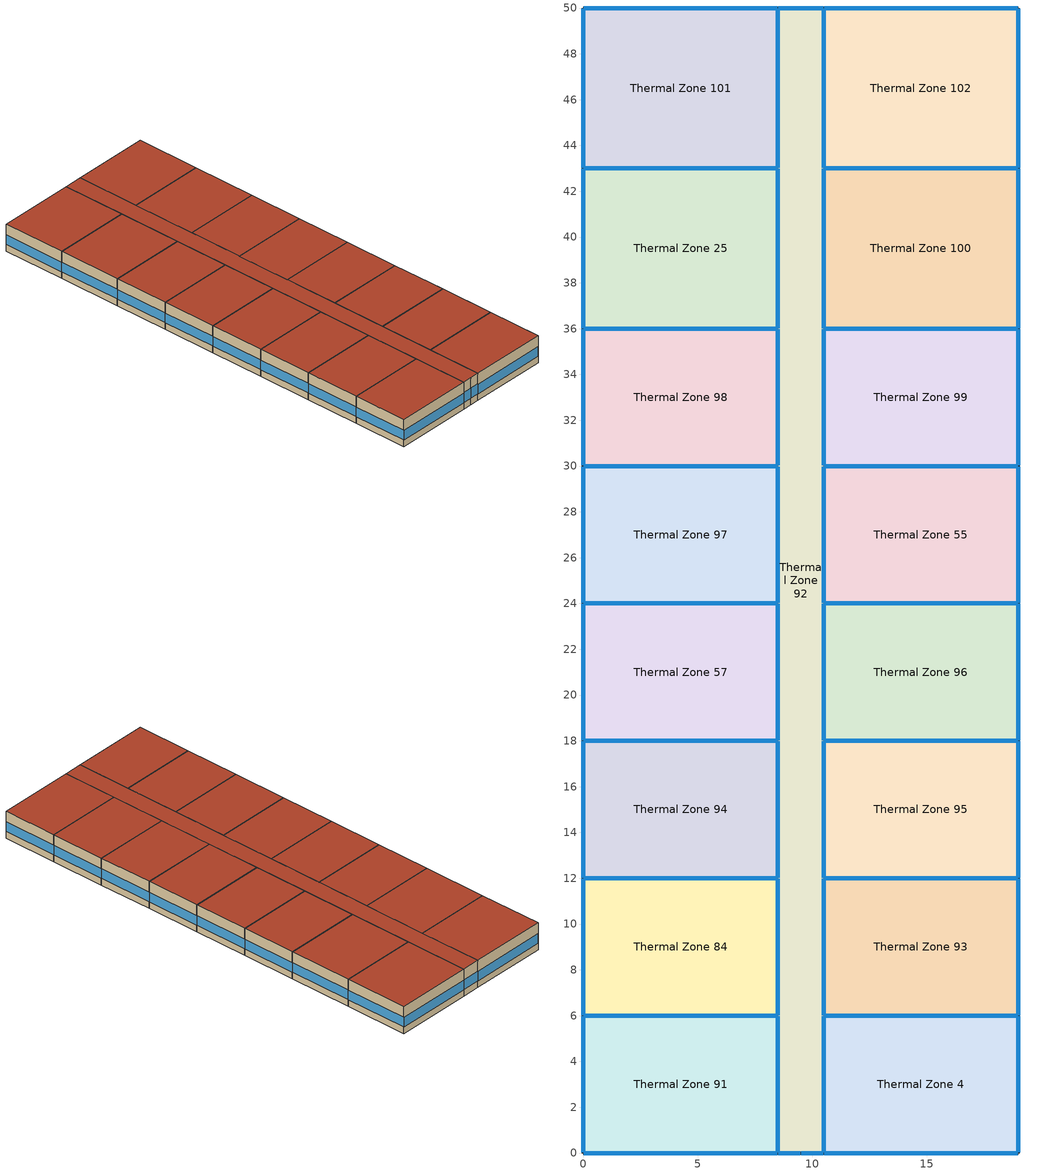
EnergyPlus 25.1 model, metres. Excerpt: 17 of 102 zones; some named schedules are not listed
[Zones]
Thermal Zone 100
 floor to Thermal Zone 88 (Typical Interior Floor): 19,43 19,36 10.5,36 10.5,43 z15.24
 wall outside (Surface 686 c tbd (R 0.8x Solar 1.0x Therm 1.0x)): 19,36 19,43 z15.24:18.29
 wall to Thermal Zone 99 (Typical Interior Wall): 10.5,36 19,36 z15.24:18.29
 wall to Thermal Zone 92 (Typical Interior Wall): 10.5,43 10.5,36 z15.24:18.29
 wall to Thermal Zone 102 (Typical Interior Wall): 19,43 10.5,43 z15.24:18.29
 window (Customized Fenestration: u=3.36): 19,36.03 19,42.97 z16:17.08
 window inside (Typical Interior Window): 10.53,36 18.97,36 / 10.5,42.97 10.5,36.03 / 18.97,43 10.53,43 z16.24:17.16
 roof outside (Surface 690 c tbd (R 1.0x Solar 1.0x Therm 1.0x)): 19,36 19,43 10.5,43 10.5,36 z18.29
Thermal Zone 101
 floor to Thermal Zone 89 (Typical Interior Floor): 8.5,50 8.5,43 0,43 0,50 z15.24
 wall outside (Surface 692 c tbd (R 0.8x Solar 1.0x Therm 1.0x)): 0,50 0,43 z15.24:18.29
 wall outside (Surface 693 c tbd (R 0.8x Solar 1.0x Therm 1.0x)): 8.5,50 0,50 z15.24:18.29
 wall to Thermal Zone 92 (Typical Interior Wall): 8.5,43 8.5,50 z15.24:18.29
 wall to Thermal Zone 25 (Typical Interior Wall): 0,43 8.5,43 z15.24:18.29
 window (Customized Fenestration: u=3.36): 0,49.97 0,43.03 / 8.47,50 0.03,50 z16:17.08
 window inside (Typical Interior Window): 8.5,43.03 8.5,49.97 / 0.03,43 8.47,43 z16.24:17.16
 roof outside (Surface 696 c tbd (R 1.0x Solar 1.0x Therm 1.0x)): 8.5,43 8.5,50 0,50 0,43 z18.29
Thermal Zone 102
 floor to Thermal Zone 90 (Typical Interior Floor): 19,50 19,43 10.5,43 10.5,50 z15.24
 wall outside (Surface 699 c tbd (R 0.8x Solar 1.0x Therm 1.0x)): 19,50 10.5,50 z15.24:18.29
 wall outside (Surface 700 c tbd (R 0.8x Solar 1.0x Therm 1.0x)): 19,43 19,50 z15.24:18.29
 wall to Thermal Zone 92 (Typical Interior Wall): 10.5,50 10.5,43 z15.24:18.29
 window inside (Typical Interior Window): 10.5,49.97 10.5,43.03 z16.24:17.16
 window (Customized Fenestration: u=3.36): 18.97,50 10.53,50 / 19,43.03 19,49.97 z16:17.08
 roof outside (Surface 702 c tbd (R 1.0x Solar 1.0x Therm 1.0x)): 19,43 19,50 10.5,50 10.5,43 z18.29
Thermal Zone 25
 floor to Thermal Zone 87 (Typical Interior Floor): 8.5,43 8.5,36 0,36 0,43 z15.24
 wall outside (Surface 680 c tbd (R 0.8x Solar 1.0x Therm 1.0x)): 0,43 0,36 z15.24:18.29
 wall to Thermal Zone 92 (Typical Interior Wall): 8.5,36 8.5,43 z15.24:18.29
 wall to Thermal Zone 98 (Typical Interior Wall): 0,36 8.5,36 z15.24:18.29
 window (Customized Fenestration: u=3.36): 0,42.97 0,36.03 z16:17.08
 window inside (Typical Interior Window): 8.5,36.03 8.5,42.97 / 0.03,36 8.47,36 z16.24:17.16
 roof outside (Surface 684 c tbd (R 1.0x Solar 1.0x Therm 1.0x)): 8.5,36 8.5,43 0,43 0,36 z18.29
Thermal Zone 4
 floor to Thermal Zone 76 (Typical Interior Floor): 19,6 19,0 10.5,0 10.5,6 z15.24
 wall outside (Surface 614 c tbd (R 0.8x Solar 1.0x Therm 1.0x)): 19,0 19,6 z15.24:18.29
 wall outside (Surface 615 c tbd (R 0.8x Solar 1.0x Therm 1.0x)): 10.5,0 19,0 z15.24:18.29
 wall to Thermal Zone 92 (Typical Interior Wall): 10.5,6 10.5,0 z15.24:18.29
 wall to Thermal Zone 93 (Typical Interior Wall): 19,6 10.5,6 z15.24:18.29
 window (Customized Fenestration: u=3.36): 19,0.03 19,5.97 / 10.53,0 18.97,0 z16:17.08
 window inside (Typical Interior Window): 10.5,5.97 10.5,0.03 / 18.97,6 10.53,6 z16.24:17.16
 roof outside (Surface 618 c tbd (R 1.0x Solar 1.0x Therm 1.0x)): 19,0 19,6 10.5,6 10.5,0 z18.29
Thermal Zone 55
 floor to Thermal Zone 28 (Typical Interior Floor): 19,30 19,24 10.5,24 10.5,30 z15.24
 wall outside (Surface 662 c tbd (R 0.8x Solar 1.0x Therm 1.0x)): 19,24 19,30 z15.24:18.29
 wall to Thermal Zone 96 (Typical Interior Wall): 10.5,24 19,24 z15.24:18.29
 wall to Thermal Zone 92 (Typical Interior Wall): 10.5,30 10.5,24 z15.24:18.29
 wall to Thermal Zone 99 (Typical Interior Wall): 19,30 10.5,30 z15.24:18.29
 window (Customized Fenestration: u=3.36): 19,24.03 19,29.97 z16:17.08
 window inside (Typical Interior Window): 10.53,24 18.97,24 / 10.5,29.97 10.5,24.03 / 18.97,30 10.53,30 z16.24:17.16
 roof outside (Surface 666 c tbd (R 1.0x Solar 1.0x Therm 1.0x)): 19,24 19,30 10.5,30 10.5,24 z18.29
Thermal Zone 57
 floor to Thermal Zone 81 (Typical Interior Floor): 8.5,24 8.5,18 0,18 0,24 z15.24
 wall outside (Surface 646 c tbd (R 0.8x Solar 1.0x Therm 1.0x)): 0,24 0,18 z15.24:18.29
 wall to Thermal Zone 92 (Typical Interior Wall): 8.5,18 8.5,24 z15.24:18.29
 wall to Thermal Zone 94 (Typical Interior Wall): 0,18 8.5,18 z15.24:18.29
 wall to Thermal Zone 97 (Typical Interior Wall): 8.5,24 0,24 z15.24:18.29
 window inside (Typical Interior Window): 8.5,18.03 8.5,23.97 / 0.03,18 8.47,18 / 8.47,24 0.03,24 z16.24:17.16
 window (Customized Fenestration: u=3.36): 0,23.97 0,18.03 z16:17.08
 roof outside (Surface 648 c tbd (R 1.0x Solar 1.0x Therm 1.0x)): 8.5,18 8.5,24 0,24 0,18 z18.29
Thermal Zone 84
 floor to Thermal Zone 77 (Typical Interior Floor): 0,12 8.5,12 8.5,6 0,6 z15.24
 wall outside (Surface 622 c tbd (R 0.8x Solar 1.0x Therm 1.0x)): 0,12 0,6 z15.24:18.29
 wall to Thermal Zone 92 (Typical Interior Wall): 8.5,6 8.5,12 z15.24:18.29
 wall to Thermal Zone 91 (Typical Interior Wall): 0,6 8.5,6 z15.24:18.29
 wall to Thermal Zone 94 (Typical Interior Wall): 8.5,12 0,12 z15.24:18.29
 window inside (Typical Interior Window): 8.5,6.03 8.5,11.97 / 0.03,6 8.47,6 / 8.47,12 0.03,12 z16.24:17.16
 window (Customized Fenestration: u=3.36): 0,11.97 0,6.03 z16:17.08
 roof outside (Surface 624 c tbd (R 1.0x Solar 1.0x Therm 1.0x)): 8.5,6 8.5,12 0,12 0,6 z18.29
Thermal Zone 91
 floor to Thermal Zone 74 (Typical Interior Floor): 8.5,6 8.5,0 0,0 0,6 z15.24
 wall outside (Surface 588 c tbd (R 0.8x Solar 1.0x Therm 1.0x)): 0,0 8.5,0 z15.24:18.29
 wall outside (Surface 589 c tbd (R 0.8x Solar 1.0x Therm 1.0x)): 0,6 0,0 z15.24:18.29
 wall to Thermal Zone 92 (Typical Interior Wall): 8.5,0 8.5,6 z15.24:18.29
 window inside (Typical Interior Window): 8.5,0.03 8.5,5.97 z16.24:17.16
 window (Customized Fenestration: u=3.36): 0.03,0 8.47,0 / 0,5.97 0,0.03 z16:17.08
 roof outside (Surface 591 c tbd (R 1.0x Solar 1.0x Therm 1.0x)): 8.5,0 8.5,6 0,6 0,0 z18.29
Thermal Zone 92
 floor to Thermal Zone 75 (Typical Interior Floor): 10.5,50 10.5,0 8.5,0 8.5,50 z15.24
 wall outside (Surface 594 c tbd (R 0.8x Solar 1.0x Therm 1.0x)): 9.5,0 10.5,0 z15.24:18.29
 wall outside (Surface 595 c tbd (R 0.8x Solar 1.0x Therm 1.0x)): 8.5,0 9.5,0 z15.24:18.29
 wall outside (Surface 604 c tbd (R 0.8x Solar 1.0x Therm 1.0x)): 10.5,50 8.5,50 z15.24:18.29
 wall to Thermal Zone 94 (Typical Interior Wall): 8.5,18 8.5,12 z15.24:18.29
 wall to Thermal Zone 97 (Typical Interior Wall): 8.5,30 8.5,24 z15.24:18.29
 wall to Thermal Zone 98 (Typical Interior Wall): 8.5,36 8.5,30 z15.24:18.29
 wall to Thermal Zone 99 (Typical Interior Wall): 10.5,30 10.5,36 z15.24:18.29
 wall to Thermal Zone 96 (Typical Interior Wall): 10.5,18 10.5,24 z15.24:18.29
 wall to Thermal Zone 95 (Typical Interior Wall): 10.5,12 10.5,18 z15.24:18.29
 wall to Thermal Zone 93 (Typical Interior Wall): 10.5,6 10.5,12 z15.24:18.29
 window (Customized Fenestration: u=3.36): 9.53,0 10.47,0 / 8.53,0 9.47,0 z16:17.13; 10.47,50 8.53,50 z16:17.1
 window inside (Typical Interior Window): 8.5,17.97 8.5,12.03 / 8.5,29.97 8.5,24.03 / 8.5,35.97 8.5,30.03 / 10.5,30.03 10.5,35.97 / 10.5,18.03 10.5,23.97 / 10.5,12.03 10.5,17.97 / 10.5,6.03 10.5,11.97 z16.24:17.16
 roof outside (Surface 612 c tbd (R 1.0x Solar 1.0x Therm 1.0x)): 10.5,0 10.5,50 8.5,50 8.5,0 z18.29
Thermal Zone 93
 floor to Thermal Zone 78 (Typical Interior Floor): 19,12 19,6 10.5,6 10.5,12 z15.24
 wall outside (Surface 626 c tbd (R 0.8x Solar 1.0x Therm 1.0x)): 19,6 19,12 z15.24:18.29
 wall to Thermal Zone 95 (Typical Interior Wall): 19,12 10.5,12 z15.24:18.29
 window (Customized Fenestration: u=3.36): 19,6.03 19,11.97 z16:17.08
 window inside (Typical Interior Window): 18.97,12 10.53,12 z16.24:17.16
 roof outside (Surface 630 c tbd (R 1.0x Solar 1.0x Therm 1.0x)): 19,6 19,12 10.5,12 10.5,6 z18.29
Thermal Zone 94
 floor to Thermal Zone 79 (Typical Interior Floor): 8.5,18 8.5,12 0,12 0,18 z15.24
 wall outside (Surface 634 c tbd (R 0.8x Solar 1.0x Therm 1.0x)): 0,18 0,12 z15.24:18.29
 window (Customized Fenestration: u=3.36): 0,17.97 0,12.03 z16:17.08
 roof outside (Surface 636 c tbd (R 1.0x Solar 1.0x Therm 1.0x)): 8.5,12 8.5,18 0,18 0,12 z18.29
Thermal Zone 95
 floor to Thermal Zone 80 (Typical Interior Floor): 19,18 19,12 10.5,12 10.5,18 z15.24
 wall outside (Surface 638 c tbd (R 0.8x Solar 1.0x Therm 1.0x)): 19,12 19,18 z15.24:18.29
 wall to Thermal Zone 96 (Typical Interior Wall): 19,18 10.5,18 z15.24:18.29
 window (Customized Fenestration: u=3.36): 19,12.03 19,17.97 z16:17.08
 window inside (Typical Interior Window): 18.97,18 10.53,18 z16.24:17.16
 roof outside (Surface 642 c tbd (R 1.0x Solar 1.0x Therm 1.0x)): 19,12 19,18 10.5,18 10.5,12 z18.29
Thermal Zone 96
 floor to Thermal Zone 82 (Typical Interior Floor): 19,24 19,18 10.5,18 10.5,24 z15.24
 wall outside (Surface 650 c tbd (R 0.8x Solar 1.0x Therm 1.0x)): 19,18 19,24 z15.24:18.29
 window (Customized Fenestration: u=3.36): 19,18.03 19,23.97 z16:17.08
 roof outside (Surface 654 c tbd (R 1.0x Solar 1.0x Therm 1.0x)): 19,18 19,24 10.5,24 10.5,18 z18.29
Thermal Zone 97
 floor to Thermal Zone 83 (Typical Interior Floor): 8.5,30 8.5,24 0,24 0,30 z15.24
 wall outside (Surface 656 c tbd (R 0.8x Solar 1.0x Therm 1.0x)): 0,30 0,24 z15.24:18.29
 wall to Thermal Zone 98 (Typical Interior Wall): 8.5,30 0,30 z15.24:18.29
 window (Customized Fenestration: u=3.36): 0,29.97 0,24.03 z16:17.08
 window inside (Typical Interior Window): 8.47,30 0.03,30 z16.24:17.16
 roof outside (Surface 660 c tbd (R 1.0x Solar 1.0x Therm 1.0x)): 8.5,24 8.5,30 0,30 0,24 z18.29
Thermal Zone 98
 floor to Thermal Zone 85 (Typical Interior Floor): 8.5,36 8.5,30 0,30 0,36 z15.24
 wall outside (Surface 668 c tbd (R 0.8x Solar 1.0x Therm 1.0x)): 0,36 0,30 z15.24:18.29
 window (Customized Fenestration: u=3.36): 0,35.97 0,30.03 z16:17.08
 roof outside (Surface 672 c tbd (R 1.0x Solar 1.0x Therm 1.0x)): 8.5,30 8.5,36 0,36 0,30 z18.29
Thermal Zone 99
 floor to Thermal Zone 86 (Typical Interior Floor): 19,36 19,30 10.5,30 10.5,36 z15.24
 wall outside (Surface 674 c tbd (R 0.8x Solar 1.0x Therm 1.0x)): 19,30 19,36 z15.24:18.29
 window (Customized Fenestration: u=3.36): 19,30.03 19,35.97 z16:17.08
 roof outside (Surface 678 c tbd (R 1.0x Solar 1.0x Therm 1.0x)): 19,30 19,36 10.5,36 10.5,30 z18.29
[Building]
Building 1
[Site:Location]
Montreal-Trudeau Intl AP: Latitude {deg}=45.4706; Longitude {deg}=-73.7408; Time Zone {hr}=-5; Elevation {m}=36; Keep Site Location Information=No
[SizingPeriod:DesignDay] Month=7; Day of Month=21; Day Type=SummerDesignDay; Daily Dry-Bulb Temperature Range {deltaC}=9.3; Dry-Bulb Temperature Range Modifier Type=DefaultMultipliers; Barometric Pressure {Pa}=100893; Wind Speed {m/s}=4.9; Wind Direction {deg}=220; Rain Indicator=No; Snow Indicator=No; Daylight Saving Time Indicator=No; Solar Model Indicator=ASHRAETau; ASHRAE Clear Sky Optical Depth for Beam Irradiance (taub)=0.465; ASHRAE Clear Sky Optical Depth for Diffuse Irradiance (taud)=1.966; Begin Environment Reset Mode=FullResetAtBeginEnvironment
Name | Maximum Dry-Bulb Temperature {C} | Humidity Condition Type | Wetbulb or DewPoint at Maximum Dry-Bulb {C} | Enthalpy at Maximum Dry-Bulb {J/kg}
Montreal Int'l Ann Clg .4% Condns DB=>MWB | 30 | Wetbulb | 22.1
Montreal Int'l Ann Clg .4% Condns DP=>MDB | 26 | Dewpoint | 21.6
Montreal Int'l Ann Clg .4% Condns Enth=>MDB | 28.1 | Enthalpy |  | 69300
Montreal Int'l Ann Clg .4% Condns WB=>MDB | 28.1 | Wetbulb | 23.2
[Material] Thermal Absorptance=0.9
Name | Roughness | Thickness {m} | Conductivity {W/m-K} | Density {kg/m3} | Specific Heat {J/kg-K} | Solar Absorptance | Visible Absorptance
100mm Normalweight concrete floor | MediumRough | 0.1016 | 2.31045 | 2322 | 832.557 | 0.7 | 0.7
AQNC2024brick (fired clay) (R 0.8x Solar 1.0x Therm 1.0x) 104; AQNC2024brick (fired clay) (R 0.8x Solar 1.0x Therm 1.0x) 105; AQNC2024brick (fired clay) (R 0.8x Solar 1.0x Therm 1.0x) 126; AQNC2024brick (fired clay) (R 0.8x Solar 1.0x Therm 1.0x) 127; AQNC2024brick (fired clay) (R 0.8x Solar 1.0x Therm 1.0x) 128; AQNC2024brick (fired clay) (R 0.8x Solar 1.0x Therm 1.0x) 129; AQNC2024brick (fired clay) (R 0.8x Solar 1.0x Therm 1.0x) 130; AQNC2024brick (fired clay) (R 0.8x Solar 1.0x Therm 1.0x) 131; AQNC2024brick (fired clay) (R 0.8x Solar 1.0x Therm 1.0x) 132; AQNC2024brick (fired clay) (R 0.8x Solar 1.0x Therm 1.0x) 133; AQNC2024brick (fired clay) (R 0.8x Solar 1.0x Therm 1.0x) 134; AQNC2024brick (fired clay) (R 0.8x Solar 1.0x Therm 1.0x) 135; AQNC2024brick (fired clay) (R 0.8x Solar 1.0x Therm 1.0x) 136; AQNC2024brick (fired clay) (R 0.8x Solar 1.0x Therm 1.0x) 137; AQNC2024brick (fired clay) (R 0.8x Solar 1.0x Therm 1.0x) 19; AQNC2024brick (fired clay) (R 0.8x Solar 1.0x Therm 1.0x) 25; AQNC2024brick (fired clay) (R 0.8x Solar 1.0x Therm 1.0x) 42; AQNC2024brick (fired clay) (R 0.8x Solar 1.0x Therm 1.0x) 44; AQNC2024brick (fired clay) (R 0.8x Solar 1.0x Therm 1.0x) 64; AQNC2024brick (fired clay) (R 0.8x Solar 1.0x Therm 1.0x) 73; AQNC2024brick (fired clay) (R 0.8x Solar 1.0x Therm 1.0x) 8; AQNC2024brick (fired clay) (R 0.8x Solar 1.0x Therm 1.0x) 89; AQNC2024brick (fired clay) (R 0.8x Solar 1.0x Therm 1.0x) 96 | MediumRough | 0.08 | 1.43 | 2400 | 840 | 0.7 | 0.7
AQNC2024built-up roofing 1 (R 1.0x Solar 1.0x Therm 1.0x); AQNC2024built-up roofing 1 (R 1.0x Solar 1.0x Therm 1.0x) 1; AQNC2024built-up roofing 1 (R 1.0x Solar 1.0x Therm 1.0x) 10; AQNC2024built-up roofing 1 (R 1.0x Solar 1.0x Therm 1.0x) 11; AQNC2024built-up roofing 1 (R 1.0x Solar 1.0x Therm 1.0x) 12; AQNC2024built-up roofing 1 (R 1.0x Solar 1.0x Therm 1.0x) 13; AQNC2024built-up roofing 1 (R 1.0x Solar 1.0x Therm 1.0x) 14; AQNC2024built-up roofing 1 (R 1.0x Solar 1.0x Therm 1.0x) 15; AQNC2024built-up roofing 1 (R 1.0x Solar 1.0x Therm 1.0x) 16; AQNC2024built-up roofing 1 (R 1.0x Solar 1.0x Therm 1.0x) 2; AQNC2024built-up roofing 1 (R 1.0x Solar 1.0x Therm 1.0x) 3; AQNC2024built-up roofing 1 (R 1.0x Solar 1.0x Therm 1.0x) 4; AQNC2024built-up roofing 1 (R 1.0x Solar 1.0x Therm 1.0x) 5; AQNC2024built-up roofing 1 (R 1.0x Solar 1.0x Therm 1.0x) 6; AQNC2024built-up roofing 1 (R 1.0x Solar 1.0x Therm 1.0x) 7; AQNC2024built-up roofing 1 (R 1.0x Solar 1.0x Therm 1.0x) 8; AQNC2024built-up roofing 1 (R 1.0x Solar 1.0x Therm 1.0x) 9 | MediumRough | 0.1 | 0.162 | 1121 | 1470 | 0.7 | 0.7
AQNC2024gypsum board (R 0.8x Solar 1.0x Therm 1.0x) 104; AQNC2024gypsum board (R 0.8x Solar 1.0x Therm 1.0x) 105; AQNC2024gypsum board (R 0.8x Solar 1.0x Therm 1.0x) 126; AQNC2024gypsum board (R 0.8x Solar 1.0x Therm 1.0x) 127; AQNC2024gypsum board (R 0.8x Solar 1.0x Therm 1.0x) 128; AQNC2024gypsum board (R 0.8x Solar 1.0x Therm 1.0x) 129; AQNC2024gypsum board (R 0.8x Solar 1.0x Therm 1.0x) 130; AQNC2024gypsum board (R 0.8x Solar 1.0x Therm 1.0x) 131; AQNC2024gypsum board (R 0.8x Solar 1.0x Therm 1.0x) 132; AQNC2024gypsum board (R 0.8x Solar 1.0x Therm 1.0x) 133; AQNC2024gypsum board (R 0.8x Solar 1.0x Therm 1.0x) 134; AQNC2024gypsum board (R 0.8x Solar 1.0x Therm 1.0x) 135; AQNC2024gypsum board (R 0.8x Solar 1.0x Therm 1.0x) 136; AQNC2024gypsum board (R 0.8x Solar 1.0x Therm 1.0x) 137; AQNC2024gypsum board (R 0.8x Solar 1.0x Therm 1.0x) 19; AQNC2024gypsum board (R 0.8x Solar 1.0x Therm 1.0x) 25; AQNC2024gypsum board (R 0.8x Solar 1.0x Therm 1.0x) 42; AQNC2024gypsum board (R 0.8x Solar 1.0x Therm 1.0x) 44; AQNC2024gypsum board (R 0.8x Solar 1.0x Therm 1.0x) 64; AQNC2024gypsum board (R 0.8x Solar 1.0x Therm 1.0x) 73; AQNC2024gypsum board (R 0.8x Solar 1.0x Therm 1.0x) 8; AQNC2024gypsum board (R 0.8x Solar 1.0x Therm 1.0x) 89; AQNC2024gypsum board (R 0.8x Solar 1.0x Therm 1.0x) 96 | MediumRough | 0.08 | 0.159 | 800 | 1090 | 0.7 | 0.7
AQNC2024Stucco 25 mm (R 0.8x Solar 1.0x Therm 1.0x) 104; AQNC2024Stucco 25 mm (R 0.8x Solar 1.0x Therm 1.0x) 105; AQNC2024Stucco 25 mm (R 0.8x Solar 1.0x Therm 1.0x) 126; AQNC2024Stucco 25 mm (R 0.8x Solar 1.0x Therm 1.0x) 127; AQNC2024Stucco 25 mm (R 0.8x Solar 1.0x Therm 1.0x) 128; AQNC2024Stucco 25 mm (R 0.8x Solar 1.0x Therm 1.0x) 129; AQNC2024Stucco 25 mm (R 0.8x Solar 1.0x Therm 1.0x) 130; AQNC2024Stucco 25 mm (R 0.8x Solar 1.0x Therm 1.0x) 131; AQNC2024Stucco 25 mm (R 0.8x Solar 1.0x Therm 1.0x) 132; AQNC2024Stucco 25 mm (R 0.8x Solar 1.0x Therm 1.0x) 133; AQNC2024Stucco 25 mm (R 0.8x Solar 1.0x Therm 1.0x) 134; AQNC2024Stucco 25 mm (R 0.8x Solar 1.0x Therm 1.0x) 135; AQNC2024Stucco 25 mm (R 0.8x Solar 1.0x Therm 1.0x) 136; AQNC2024Stucco 25 mm (R 0.8x Solar 1.0x Therm 1.0x) 137; AQNC2024Stucco 25 mm (R 0.8x Solar 1.0x Therm 1.0x) 19; AQNC2024Stucco 25 mm (R 0.8x Solar 1.0x Therm 1.0x) 25; AQNC2024Stucco 25 mm (R 0.8x Solar 1.0x Therm 1.0x) 42; AQNC2024Stucco 25 mm (R 0.8x Solar 1.0x Therm 1.0x) 44; AQNC2024Stucco 25 mm (R 0.8x Solar 1.0x Therm 1.0x) 64; AQNC2024Stucco 25 mm (R 0.8x Solar 1.0x Therm 1.0x) 73; AQNC2024Stucco 25 mm (R 0.8x Solar 1.0x Therm 1.0x) 8; AQNC2024Stucco 25 mm (R 0.8x Solar 1.0x Therm 1.0x) 89; AQNC2024Stucco 25 mm (R 0.8x Solar 1.0x Therm 1.0x) 96 | MediumRough | 0.02 | 0.159 | 800 | 1090 | 0.7 | 0.7
G01 13mm gypsum board | Smooth | 0.0127 | 0.160031 | 800.001 | 1090.73 | 0.7 | 0.5
G05 25mm wood | MediumSmooth | 0.0254 | 0.15 | 608 | 1630 | 0.5 | 0.5
Surface 588 m tbd (R 0.8x Solar 1.0x Therm 1.0x); Surface 615 m tbd (R 0.8x Solar 1.0x Therm 1.0x); Surface 693 m tbd (R 0.8x Solar 1.0x Therm 1.0x); Surface 699 m tbd (R 0.8x Solar 1.0x Therm 1.0x) | MediumRough | 0.08 | 0.100707 | 15 | 1500 | 0.7 | 0.7
Surface 589 m tbd (R 0.8x Solar 1.0x Therm 1.0x); Surface 614 m tbd (R 0.8x Solar 1.0x Therm 1.0x) | MediumRough | 0.08 | 0.103693 | 15 | 1500 | 0.7 | 0.7
Surface 591 m tbd (R 1.0x Solar 1.0x Therm 1.0x); Surface 618 m tbd (R 1.0x Solar 1.0x Therm 1.0x) | MediumRough | 0.1 | 0.0448971 | 15 | 1500 | 0.7 | 0.7
Surface 594 m tbd (R 0.8x Solar 1.0x Therm 1.0x); Surface 595 m tbd (R 0.8x Solar 1.0x Therm 1.0x) | MediumRough | 0.08 | 0.12351 | 15 | 1500 | 0.7 | 0.7
Surface 604 m tbd (R 0.8x Solar 1.0x Therm 1.0x) | MediumRough | 0.08 | 0.108129 | 15 | 1500 | 0.7 | 0.7
Surface 612 m tbd (R 1.0x Solar 1.0x Therm 1.0x) | MediumRough | 0.1 | 0.0394 | 15 | 1500 | 0.7 | 0.7
Surface 622 m tbd (R 0.8x Solar 1.0x Therm 1.0x); Surface 626 m tbd (R 0.8x Solar 1.0x Therm 1.0x); Surface 634 m tbd (R 0.8x Solar 1.0x Therm 1.0x); Surface 638 m tbd (R 0.8x Solar 1.0x Therm 1.0x); Surface 646 m tbd (R 0.8x Solar 1.0x Therm 1.0x); Surface 650 m tbd (R 0.8x Solar 1.0x Therm 1.0x); Surface 656 m tbd (R 0.8x Solar 1.0x Therm 1.0x); Surface 662 m tbd (R 0.8x Solar 1.0x Therm 1.0x); Surface 668 m tbd (R 0.8x Solar 1.0x Therm 1.0x); Surface 674 m tbd (R 0.8x Solar 1.0x Therm 1.0x) | MediumRough | 0.08 | 0.0983362 | 15 | 1500 | 0.7 | 0.7
Surface 624 m tbd (R 1.0x Solar 1.0x Therm 1.0x); Surface 630 m tbd (R 1.0x Solar 1.0x Therm 1.0x); Surface 636 m tbd (R 1.0x Solar 1.0x Therm 1.0x); Surface 642 m tbd (R 1.0x Solar 1.0x Therm 1.0x); Surface 648 m tbd (R 1.0x Solar 1.0x Therm 1.0x); Surface 654 m tbd (R 1.0x Solar 1.0x Therm 1.0x); Surface 660 m tbd (R 1.0x Solar 1.0x Therm 1.0x); Surface 666 m tbd (R 1.0x Solar 1.0x Therm 1.0x); Surface 672 m tbd (R 1.0x Solar 1.0x Therm 1.0x); Surface 678 m tbd (R 1.0x Solar 1.0x Therm 1.0x); Surface 684 m tbd (R 1.0x Solar 1.0x Therm 1.0x); Surface 690 m tbd (R 1.0x Solar 1.0x Therm 1.0x) | MediumRough | 0.1 | 0.0411471 | 15 | 1500 | 0.7 | 0.7
Surface 680 m tbd (R 0.8x Solar 1.0x Therm 1.0x); Surface 686 m tbd (R 0.8x Solar 1.0x Therm 1.0x) | MediumRough | 0.08 | 0.0976502 | 15 | 1500 | 0.7 | 0.7
Surface 692 m tbd (R 0.8x Solar 1.0x Therm 1.0x); Surface 700 m tbd (R 0.8x Solar 1.0x Therm 1.0x) | MediumRough | 0.08 | 0.102242 | 15 | 1500 | 0.7 | 0.7
Surface 696 m tbd (R 1.0x Solar 1.0x Therm 1.0x); Surface 702 m tbd (R 1.0x Solar 1.0x Therm 1.0x) | MediumRough | 0.1 | 0.0443613 | 15 | 1500 | 0.7 | 0.7
[Material:NoMass]
CP02 CARPET PAD 3: Roughness=Smooth; Thermal Resistance {m2-K/W}=0.21648; Thermal Absorptance=0.9; Solar Absorptance=0.7; Visible Absorptance=0.8
[WindowMaterial:Glazing]
Clear 3mm 1: Optical Data Type=SpectralAverage; Thickness {m}=0.003; Solar Transmittance at Normal Incidence=0.837; Front Side Solar Reflectance at Normal Incidence=0.075; Back Side Solar Reflectance at Normal Incidence=0.075; Visible Transmittance at Normal Incidence=0.898; Front Side Visible Reflectance at Normal Incidence=0.081; Back Side Visible Reflectance at Normal Incidence=0.081; Infrared Transmittance at Normal Incidence=0; Front Side Infrared Hemispherical Emissivity=0.84; Back Side Infrared Hemispherical Emissivity=0.84; Conductivity {W/m-K}=0.9; Dirt Correction Factor for Solar and Visible Transmittance=1; Solar Diffusing=No
[WindowMaterial:SimpleGlazingSystem]
Fenestration U=3.32 0.66 1: U-Factor {W/m2-K}=3.32; Solar Heat Gain Coefficient=0.66; Visible Transmittance=0.21
[Construction]
Customized Fenestration: u=3.36: Fenestration U=3.32 0.66 1
Interior Partition 1: G05 25mm wood
Surface 588 c tbd (R 0.8x Solar 1.0x Therm 1.0x): AQNC2024Stucco 25 mm (R 0.8x Solar 1.0x Therm 1.0x) 64, AQNC2024brick (fired clay) (R 0.8x Solar 1.0x Therm 1.0x) 64, Surface 588 m tbd (R 0.8x Solar 1.0x Therm 1.0x), AQNC2024gypsum board (R 0.8x Solar 1.0x Therm 1.0x) 64
Surface 589 c tbd (R 0.8x Solar 1.0x Therm 1.0x): AQNC2024Stucco 25 mm (R 0.8x Solar 1.0x Therm 1.0x) 126, AQNC2024brick (fired clay) (R 0.8x Solar 1.0x Therm 1.0x) 126, Surface 589 m tbd (R 0.8x Solar 1.0x Therm 1.0x), AQNC2024gypsum board (R 0.8x Solar 1.0x Therm 1.0x) 126
Surface 591 c tbd (R 1.0x Solar 1.0x Therm 1.0x): AQNC2024built-up roofing 1 (R 1.0x Solar 1.0x Therm 1.0x) 5, Surface 591 m tbd (R 1.0x Solar 1.0x Therm 1.0x)
Surface 594 c tbd (R 0.8x Solar 1.0x Therm 1.0x): AQNC2024Stucco 25 mm (R 0.8x Solar 1.0x Therm 1.0x) 89, AQNC2024brick (fired clay) (R 0.8x Solar 1.0x Therm 1.0x) 89, Surface 594 m tbd (R 0.8x Solar 1.0x Therm 1.0x), AQNC2024gypsum board (R 0.8x Solar 1.0x Therm 1.0x) 89
Surface 595 c tbd (R 0.8x Solar 1.0x Therm 1.0x): AQNC2024Stucco 25 mm (R 0.8x Solar 1.0x Therm 1.0x) 96, AQNC2024brick (fired clay) (R 0.8x Solar 1.0x Therm 1.0x) 96, Surface 595 m tbd (R 0.8x Solar 1.0x Therm 1.0x), AQNC2024gypsum board (R 0.8x Solar 1.0x Therm 1.0x) 96
Surface 604 c tbd (R 0.8x Solar 1.0x Therm 1.0x): AQNC2024Stucco 25 mm (R 0.8x Solar 1.0x Therm 1.0x) 127, AQNC2024brick (fired clay) (R 0.8x Solar 1.0x Therm 1.0x) 127, Surface 604 m tbd (R 0.8x Solar 1.0x Therm 1.0x), AQNC2024gypsum board (R 0.8x Solar 1.0x Therm 1.0x) 127
Surface 612 c tbd (R 1.0x Solar 1.0x Therm 1.0x): AQNC2024built-up roofing 1 (R 1.0x Solar 1.0x Therm 1.0x) 7, Surface 612 m tbd (R 1.0x Solar 1.0x Therm 1.0x)
Surface 614 c tbd (R 0.8x Solar 1.0x Therm 1.0x): AQNC2024Stucco 25 mm (R 0.8x Solar 1.0x Therm 1.0x) 129, AQNC2024brick (fired clay) (R 0.8x Solar 1.0x Therm 1.0x) 129, Surface 614 m tbd (R 0.8x Solar 1.0x Therm 1.0x), AQNC2024gypsum board (R 0.8x Solar 1.0x Therm 1.0x) 129
Surface 615 c tbd (R 0.8x Solar 1.0x Therm 1.0x): AQNC2024Stucco 25 mm (R 0.8x Solar 1.0x Therm 1.0x) 130, AQNC2024brick (fired clay) (R 0.8x Solar 1.0x Therm 1.0x) 130, Surface 615 m tbd (R 0.8x Solar 1.0x Therm 1.0x), AQNC2024gypsum board (R 0.8x Solar 1.0x Therm 1.0x) 130
Surface 618 c tbd (R 1.0x Solar 1.0x Therm 1.0x): AQNC2024built-up roofing 1 (R 1.0x Solar 1.0x Therm 1.0x) 8, Surface 618 m tbd (R 1.0x Solar 1.0x Therm 1.0x)
Surface 622 c tbd (R 0.8x Solar 1.0x Therm 1.0x): AQNC2024Stucco 25 mm (R 0.8x Solar 1.0x Therm 1.0x) 131, AQNC2024brick (fired clay) (R 0.8x Solar 1.0x Therm 1.0x) 131, Surface 622 m tbd (R 0.8x Solar 1.0x Therm 1.0x), AQNC2024gypsum board (R 0.8x Solar 1.0x Therm 1.0x) 131
Surface 624 c tbd (R 1.0x Solar 1.0x Therm 1.0x): AQNC2024built-up roofing 1 (R 1.0x Solar 1.0x Therm 1.0x) 10, Surface 624 m tbd (R 1.0x Solar 1.0x Therm 1.0x)
Surface 626 c tbd (R 0.8x Solar 1.0x Therm 1.0x): AQNC2024Stucco 25 mm (R 0.8x Solar 1.0x Therm 1.0x) 132, AQNC2024brick (fired clay) (R 0.8x Solar 1.0x Therm 1.0x) 132, Surface 626 m tbd (R 0.8x Solar 1.0x Therm 1.0x), AQNC2024gypsum board (R 0.8x Solar 1.0x Therm 1.0x) 132
Surface 630 c tbd (R 1.0x Solar 1.0x Therm 1.0x): AQNC2024built-up roofing 1 (R 1.0x Solar 1.0x Therm 1.0x) 12, Surface 630 m tbd (R 1.0x Solar 1.0x Therm 1.0x)
Surface 634 c tbd (R 0.8x Solar 1.0x Therm 1.0x): AQNC2024Stucco 25 mm (R 0.8x Solar 1.0x Therm 1.0x) 105, AQNC2024brick (fired clay) (R 0.8x Solar 1.0x Therm 1.0x) 105, Surface 634 m tbd (R 0.8x Solar 1.0x Therm 1.0x), AQNC2024gypsum board (R 0.8x Solar 1.0x Therm 1.0x) 105
Surface 636 c tbd (R 1.0x Solar 1.0x Therm 1.0x): AQNC2024built-up roofing 1 (R 1.0x Solar 1.0x Therm 1.0x) 3, Surface 636 m tbd (R 1.0x Solar 1.0x Therm 1.0x)
Surface 638 c tbd (R 0.8x Solar 1.0x Therm 1.0x): AQNC2024Stucco 25 mm (R 0.8x Solar 1.0x Therm 1.0x) 25, AQNC2024brick (fired clay) (R 0.8x Solar 1.0x Therm 1.0x) 25, Surface 638 m tbd (R 0.8x Solar 1.0x Therm 1.0x), AQNC2024gypsum board (R 0.8x Solar 1.0x Therm 1.0x) 25
Surface 642 c tbd (R 1.0x Solar 1.0x Therm 1.0x): AQNC2024built-up roofing 1 (R 1.0x Solar 1.0x Therm 1.0x) 4, Surface 642 m tbd (R 1.0x Solar 1.0x Therm 1.0x)
Surface 646 c tbd (R 0.8x Solar 1.0x Therm 1.0x): AQNC2024Stucco 25 mm (R 0.8x Solar 1.0x Therm 1.0x) 19, AQNC2024brick (fired clay) (R 0.8x Solar 1.0x Therm 1.0x) 19, Surface 646 m tbd (R 0.8x Solar 1.0x Therm 1.0x), AQNC2024gypsum board (R 0.8x Solar 1.0x Therm 1.0x) 19
Surface 648 c tbd (R 1.0x Solar 1.0x Therm 1.0x): AQNC2024built-up roofing 1 (R 1.0x Solar 1.0x Therm 1.0x) 11, Surface 648 m tbd (R 1.0x Solar 1.0x Therm 1.0x)
Surface 650 c tbd (R 0.8x Solar 1.0x Therm 1.0x): AQNC2024Stucco 25 mm (R 0.8x Solar 1.0x Therm 1.0x) 133, AQNC2024brick (fired clay) (R 0.8x Solar 1.0x Therm 1.0x) 133, Surface 650 m tbd (R 0.8x Solar 1.0x Therm 1.0x), AQNC2024gypsum board (R 0.8x Solar 1.0x Therm 1.0x) 133
Surface 654 c tbd (R 1.0x Solar 1.0x Therm 1.0x): AQNC2024built-up roofing 1 (R 1.0x Solar 1.0x Therm 1.0x) 13, Surface 654 m tbd (R 1.0x Solar 1.0x Therm 1.0x)
Surface 656 c tbd (R 0.8x Solar 1.0x Therm 1.0x): AQNC2024Stucco 25 mm (R 0.8x Solar 1.0x Therm 1.0x) 8, AQNC2024brick (fired clay) (R 0.8x Solar 1.0x Therm 1.0x) 8, Surface 656 m tbd (R 0.8x Solar 1.0x Therm 1.0x), AQNC2024gypsum board (R 0.8x Solar 1.0x Therm 1.0x) 8
Surface 660 c tbd (R 1.0x Solar 1.0x Therm 1.0x): AQNC2024built-up roofing 1 (R 1.0x Solar 1.0x Therm 1.0x) 6, Surface 660 m tbd (R 1.0x Solar 1.0x Therm 1.0x)
Surface 662 c tbd (R 0.8x Solar 1.0x Therm 1.0x): AQNC2024Stucco 25 mm (R 0.8x Solar 1.0x Therm 1.0x) 134, AQNC2024brick (fired clay) (R 0.8x Solar 1.0x Therm 1.0x) 134, Surface 662 m tbd (R 0.8x Solar 1.0x Therm 1.0x), AQNC2024gypsum board (R 0.8x Solar 1.0x Therm 1.0x) 134
Surface 666 c tbd (R 1.0x Solar 1.0x Therm 1.0x): AQNC2024built-up roofing 1 (R 1.0x Solar 1.0x Therm 1.0x) 14, Surface 666 m tbd (R 1.0x Solar 1.0x Therm 1.0x)
Surface 668 c tbd (R 0.8x Solar 1.0x Therm 1.0x): AQNC2024Stucco 25 mm (R 0.8x Solar 1.0x Therm 1.0x) 135, AQNC2024brick (fired clay) (R 0.8x Solar 1.0x Therm 1.0x) 135, Surface 668 m tbd (R 0.8x Solar 1.0x Therm 1.0x), AQNC2024gypsum board (R 0.8x Solar 1.0x Therm 1.0x) 135
Surface 672 c tbd (R 1.0x Solar 1.0x Therm 1.0x): AQNC2024built-up roofing 1 (R 1.0x Solar 1.0x Therm 1.0x) 15, Surface 672 m tbd (R 1.0x Solar 1.0x Therm 1.0x)
Surface 674 c tbd (R 0.8x Solar 1.0x Therm 1.0x): AQNC2024Stucco 25 mm (R 0.8x Solar 1.0x Therm 1.0x) 44, AQNC2024brick (fired clay) (R 0.8x Solar 1.0x Therm 1.0x) 44, Surface 674 m tbd (R 0.8x Solar 1.0x Therm 1.0x), AQNC2024gypsum board (R 0.8x Solar 1.0x Therm 1.0x) 44
Surface 678 c tbd (R 1.0x Solar 1.0x Therm 1.0x): AQNC2024built-up roofing 1 (R 1.0x Solar 1.0x Therm 1.0x) 16, Surface 678 m tbd (R 1.0x Solar 1.0x Therm 1.0x)
Surface 680 c tbd (R 0.8x Solar 1.0x Therm 1.0x): AQNC2024Stucco 25 mm (R 0.8x Solar 1.0x Therm 1.0x) 136, AQNC2024brick (fired clay) (R 0.8x Solar 1.0x Therm 1.0x) 136, Surface 680 m tbd (R 0.8x Solar 1.0x Therm 1.0x), AQNC2024gypsum board (R 0.8x Solar 1.0x Therm 1.0x) 136
Surface 684 c tbd (R 1.0x Solar 1.0x Therm 1.0x): AQNC2024built-up roofing 1 (R 1.0x Solar 1.0x Therm 1.0x), Surface 684 m tbd (R 1.0x Solar 1.0x Therm 1.0x)
Surface 686 c tbd (R 0.8x Solar 1.0x Therm 1.0x): AQNC2024Stucco 25 mm (R 0.8x Solar 1.0x Therm 1.0x) 73, AQNC2024brick (fired clay) (R 0.8x Solar 1.0x Therm 1.0x) 73, Surface 686 m tbd (R 0.8x Solar 1.0x Therm 1.0x), AQNC2024gypsum board (R 0.8x Solar 1.0x Therm 1.0x) 73
Surface 690 c tbd (R 1.0x Solar 1.0x Therm 1.0x): AQNC2024built-up roofing 1 (R 1.0x Solar 1.0x Therm 1.0x) 9, Surface 690 m tbd (R 1.0x Solar 1.0x Therm 1.0x)
Surface 692 c tbd (R 0.8x Solar 1.0x Therm 1.0x): AQNC2024Stucco 25 mm (R 0.8x Solar 1.0x Therm 1.0x) 137, AQNC2024brick (fired clay) (R 0.8x Solar 1.0x Therm 1.0x) 137, Surface 692 m tbd (R 0.8x Solar 1.0x Therm 1.0x), AQNC2024gypsum board (R 0.8x Solar 1.0x Therm 1.0x) 137
Surface 693 c tbd (R 0.8x Solar 1.0x Therm 1.0x): AQNC2024Stucco 25 mm (R 0.8x Solar 1.0x Therm 1.0x) 128, AQNC2024brick (fired clay) (R 0.8x Solar 1.0x Therm 1.0x) 128, Surface 693 m tbd (R 0.8x Solar 1.0x Therm 1.0x), AQNC2024gypsum board (R 0.8x Solar 1.0x Therm 1.0x) 128
Surface 696 c tbd (R 1.0x Solar 1.0x Therm 1.0x): AQNC2024built-up roofing 1 (R 1.0x Solar 1.0x Therm 1.0x) 1, Surface 696 m tbd (R 1.0x Solar 1.0x Therm 1.0x)
Surface 699 c tbd (R 0.8x Solar 1.0x Therm 1.0x): AQNC2024Stucco 25 mm (R 0.8x Solar 1.0x Therm 1.0x) 104, AQNC2024brick (fired clay) (R 0.8x Solar 1.0x Therm 1.0x) 104, Surface 699 m tbd (R 0.8x Solar 1.0x Therm 1.0x), AQNC2024gypsum board (R 0.8x Solar 1.0x Therm 1.0x) 104
Surface 700 c tbd (R 0.8x Solar 1.0x Therm 1.0x): AQNC2024Stucco 25 mm (R 0.8x Solar 1.0x Therm 1.0x) 42, AQNC2024brick (fired clay) (R 0.8x Solar 1.0x Therm 1.0x) 42, Surface 700 m tbd (R 0.8x Solar 1.0x Therm 1.0x), AQNC2024gypsum board (R 0.8x Solar 1.0x Therm 1.0x) 42
Surface 702 c tbd (R 1.0x Solar 1.0x Therm 1.0x): AQNC2024built-up roofing 1 (R 1.0x Solar 1.0x Therm 1.0x) 2, Surface 702 m tbd (R 1.0x Solar 1.0x Therm 1.0x)
Typical Interior Floor: 100mm Normalweight concrete floor, CP02 CARPET PAD 3
Typical Interior Wall: G01 13mm gypsum board, G01 13mm gypsum board
Typical Interior Window: Clear 3mm 1
[Zone] Multiplier=1; Part of Total Floor Area=Yes
Thermal Zone 100; Thermal Zone 101; Thermal Zone 102; Thermal Zone 25; Thermal Zone 4; Thermal Zone 55; Thermal Zone 57; Thermal Zone 84; Thermal Zone 91; Thermal Zone 92; Thermal Zone 93; Thermal Zone 94; Thermal Zone 95; Thermal Zone 96; Thermal Zone 97; Thermal Zone 98; Thermal Zone 99
[Space] Space Type=MURB small 1
Name | Zone
Space 615 | Thermal Zone 100
Space 616 | Thermal Zone 101
Space 617 | Thermal Zone 102
Space 614 | Thermal Zone 25
Space 603 | Thermal Zone 4
Space 611 | Thermal Zone 55
Space 608 | Thermal Zone 57
Space 604 | Thermal Zone 84
Space 601 | Thermal Zone 91
Space 602 | Thermal Zone 92
Space 605 | Thermal Zone 93
Space 606 | Thermal Zone 94
Space 607 | Thermal Zone 95
Space 609 | Thermal Zone 96
Space 610 | Thermal Zone 97
Space 612 | Thermal Zone 98
Space 613 | Thermal Zone 99
[SpaceList]
MURB small 1: Space 409, Space 101, Space 108, Space 603, Space 104, Space 105, Space 103, Space 106, Space 107, Space 215, Space 109, Space 305, Space 110, Space 203, Space 201, Space 111, Space 112, Space 317, Space 113, Space 114, Space 309, Space 115, Space 614, Space 116, Space 117, Space 511, Space 206, Space 204, Space 205, Space 207, Space 311, Space 208, Space 407, Space 209, Space 210, Space 211, Space 314, Space 212, Space 213, Space 214, Space 216, Space 301, Space 217, Space 303, Space 403, Space 316, Space 304, Space 306, Space 611, Space 307, Space 608, Space 313, Space 308, Space 406, Space 310, Space 312, Space 315, Space 401, Space 506, Space 404, Space 405, Space 408, Space 410, Space 411, Space 412, Space 413, Space 414, Space 415, Space 416, Space 417, Space 501, Space 503, Space 504, Space 505, Space 507, Space 508, Space 509, Space 617, Space 510, Space 604, Space 512, Space 513, Space 514, Space 515, Space 516, Space 517, Space 601, Space 602, Space 605, Space 606, Space 607, Space 609, Space 610, Space 612, Space 613, Space 615, Space 616
[InternalMass] Construction=Interior Partition 1
Name | Zone or ZoneList | Space or SpaceList | Surface Area {m2}
Space 603 Internal Mass 1 | Thermal Zone 4 | Space 603 | 102
Space 614 Internal Mass 1 | Thermal Zone 25 | Space 614 | 119
Space 611 Internal Mass 1 | Thermal Zone 55 | Space 611 | 102
Space 608 Internal Mass 1 | Thermal Zone 57 | Space 608 | 102
Space 617 Internal Mass 1 | Thermal Zone 102 | Space 617 | 119
Space 604 Internal Mass 1 | Thermal Zone 84 | Space 604 | 102
Space 601 Internal Mass 1 | Thermal Zone 91 | Space 601 | 102
Space 602 Internal Mass 1 | Thermal Zone 92 | Space 602 | 200
Space 605 Internal Mass 1 | Thermal Zone 93 | Space 605 | 102
Space 606 Internal Mass 1 | Thermal Zone 94 | Space 606 | 102
Space 607 Internal Mass 1 | Thermal Zone 95 | Space 607 | 102
Space 609 Internal Mass 1 | Thermal Zone 96 | Space 609 | 102
Space 610 Internal Mass 1 | Thermal Zone 97 | Space 610 | 102
Space 612 Internal Mass 1 | Thermal Zone 98 | Space 612 | 102
Space 613 Internal Mass 1 | Thermal Zone 99 | Space 613 | 102
Space 615 Internal Mass 1 | Thermal Zone 100 | Space 615 | 119
Space 616 Internal Mass 1 | Thermal Zone 101 | Space 616 | 119
[Lights]
Lights 1: Zone or ZoneList or Space or SpaceList=MURB small 1; Schedule=Eclairageint 1; Design Level Calculation Method=LightingLevel; Lighting Level {W}=241.35; Fraction Radiant=0.4; Fraction Visible=0.2; Fraction Replaceable=1
[People]
People 2: Zone or ZoneList or Space or SpaceList=MURB small 1; Number of People Schedule=MidriseApartment Apartment Occ 2; Number of People Calculation Method=People/Area; People per Floor Area {person/m2}=0.0283091; Fraction Radiant=0.3; Activity Level Schedule=MidriseApartment Activity 2
[ElectricEquipment] Zone or ZoneList or Space or SpaceList=MURB small 1; Design Level Calculation Method=EquipmentLevel
Name | Schedule | Design Level {W} | Fraction Latent | Fraction Radiant | Fraction Lost
Electric Equipment 10 5.0 percent reduction | Secheuse | 262.865 | 0 | 0.2 | 0.8
Electric Equipment 2 5.0 percent reduction | Autres | 703 |  | 0.2
Electric Equipment 4 5.0 percent reduction | Chaufeau | 894.52 | 0.1 | 0 | 0.9
Electric Equipment 5 5.0 percent reduction | Congelateur | 16.5775 | 0.1 | 0 | 0.9
Electric Equipment 6 5.0 percent reduction | Fourcuisiniere | 297.35 | 0.1 | 0.2 | 0.1
Electric Equipment 7 5.0 percent reduction | Laveuse | 26.429 | 0 | 0.2 | 0.1
Electric Equipment 8 5.0 percent reduction | Lavevaisselle | 29.0605 | 0.1 | 0.1 | 0.8
Electric Equipment 9 5.0 percent reduction | Refrigerateur | 110.941 | 0.1 | 0 | 0
[ZoneInfiltration:DesignFlowRate] Design Flow Rate Calculation Method=Flow/ExteriorArea; Flow Rate per Exterior Surface Area {m3/s-m2}=0.00070258; Constant Term Coefficient=0.107472; Temperature Term Coefficient=0.0119911; Velocity Term Coefficient=0; Velocity Squared Term Coefficient=0.0134792; Density Basis=Outdoor
Name | Zone or ZoneList or Space or SpaceList | Schedule
Space 615 HVAC Off Infiltration | Space 615 | Infiltration HVAC Off Schedule
Space 615 HVAC On Infiltration | Space 615 | Infiltration HVAC On Schedule
Space 616 HVAC Off Infiltration | Space 616 | Infiltration HVAC Off Schedule
Space 616 HVAC On Infiltration | Space 616 | Infiltration HVAC On Schedule
Space 617 HVAC Off Infiltration | Space 617 | Infiltration HVAC Off Schedule
Space 617 HVAC On Infiltration | Space 617 | Infiltration HVAC On Schedule
Space 614 HVAC Off Infiltration | Space 614 | Infiltration HVAC Off Schedule
Space 614 HVAC On Infiltration | Space 614 | Infiltration HVAC On Schedule
Space 603 HVAC Off Infiltration | Space 603 | Infiltration HVAC Off Schedule
Space 603 HVAC On Infiltration | Space 603 | Infiltration HVAC On Schedule
Space 611 HVAC Off Infiltration | Space 611 | Infiltration HVAC Off Schedule
Space 611 HVAC On Infiltration | Space 611 | Infiltration HVAC On Schedule
Space 608 HVAC Off Infiltration | Space 608 | Infiltration HVAC Off Schedule
Space 608 HVAC On Infiltration | Space 608 | Infiltration HVAC On Schedule
Space 604 HVAC Off Infiltration | Space 604 | Infiltration HVAC Off Schedule
Space 604 HVAC On Infiltration | Space 604 | Infiltration HVAC On Schedule
Space 601 HVAC Off Infiltration | Space 601 | Infiltration HVAC Off Schedule
Space 601 HVAC On Infiltration | Space 601 | Infiltration HVAC On Schedule
Space 602 HVAC Off Infiltration | Space 602 | Infiltration HVAC Off Schedule
Space 602 HVAC On Infiltration | Space 602 | Infiltration HVAC On Schedule
Space 605 HVAC Off Infiltration | Space 605 | Infiltration HVAC Off Schedule
Space 605 HVAC On Infiltration | Space 605 | Infiltration HVAC On Schedule
Space 606 HVAC Off Infiltration | Space 606 | Infiltration HVAC Off Schedule
Space 606 HVAC On Infiltration | Space 606 | Infiltration HVAC On Schedule
Space 607 HVAC Off Infiltration | Space 607 | Infiltration HVAC Off Schedule
Space 607 HVAC On Infiltration | Space 607 | Infiltration HVAC On Schedule
Space 609 HVAC Off Infiltration | Space 609 | Infiltration HVAC Off Schedule
Space 609 HVAC On Infiltration | Space 609 | Infiltration HVAC On Schedule
Space 610 HVAC Off Infiltration | Space 610 | Infiltration HVAC Off Schedule
Space 610 HVAC On Infiltration | Space 610 | Infiltration HVAC On Schedule
Space 612 HVAC Off Infiltration | Space 612 | Infiltration HVAC Off Schedule
Space 612 HVAC On Infiltration | Space 612 | Infiltration HVAC On Schedule
Space 613 HVAC Off Infiltration | Space 613 | Infiltration HVAC Off Schedule
Space 613 HVAC On Infiltration | Space 613 | Infiltration HVAC On Schedule
[ZoneControl:Thermostat] Temperature Difference Between Cutout And Setpoint {deltaC}=0
Name | Zone or ZoneList | Control Type Schedule | Control 1
Thermal Zone 100 Thermostat | Thermal Zone 100 | Thermal Zone 100 Thermostat Schedule | Thermostat Setpoint Dual Setpoint 96
Thermal Zone 101 Thermostat | Thermal Zone 101 | Thermal Zone 101 Thermostat Schedule | Thermostat Setpoint Dual Setpoint 92
Thermal Zone 102 Thermostat | Thermal Zone 102 | Thermal Zone 102 Thermostat Schedule | Thermostat Setpoint Dual Setpoint 101
Thermal Zone 25 Thermostat | Thermal Zone 25 | Thermal Zone 25 Thermostat Schedule | Thermostat Setpoint Dual Setpoint 44
Thermal Zone 4 Thermostat | Thermal Zone 4 | Thermal Zone 4 Thermostat Schedule | Thermostat Setpoint Dual Setpoint 16
Thermal Zone 55 Thermostat | Thermal Zone 55 | Thermal Zone 55 Thermostat Schedule | Thermostat Setpoint Dual Setpoint 24
Thermal Zone 57 Thermostat | Thermal Zone 57 | Thermal Zone 57 Thermostat Schedule | Thermostat Setpoint Dual Setpoint 72
Thermal Zone 84 Thermostat | Thermal Zone 84 | Thermal Zone 84 Thermostat Schedule | Thermostat Setpoint Dual Setpoint 70
Thermal Zone 91 Thermostat | Thermal Zone 91 | Thermal Zone 91 Thermostat Schedule | Thermostat Setpoint Dual Setpoint 91
Thermal Zone 92 Thermostat | Thermal Zone 92 | Thermal Zone 92 Thermostat Schedule | Thermostat Setpoint Dual Setpoint 102
Thermal Zone 93 Thermostat | Thermal Zone 93 | Thermal Zone 93 Thermostat Schedule | Thermostat Setpoint Dual Setpoint 97
Thermal Zone 94 Thermostat | Thermal Zone 94 | Thermal Zone 94 Thermostat Schedule | Thermostat Setpoint Dual Setpoint 100
Thermal Zone 95 Thermostat | Thermal Zone 95 | Thermal Zone 95 Thermostat Schedule | Thermostat Setpoint Dual Setpoint 99
Thermal Zone 96 Thermostat | Thermal Zone 96 | Thermal Zone 96 Thermostat Schedule | Thermostat Setpoint Dual Setpoint 89
Thermal Zone 97 Thermostat | Thermal Zone 97 | Thermal Zone 97 Thermostat Schedule | Thermostat Setpoint Dual Setpoint 90
Thermal Zone 98 Thermostat | Thermal Zone 98 | Thermal Zone 98 Thermostat Schedule | Thermostat Setpoint Dual Setpoint 88
Thermal Zone 99 Thermostat | Thermal Zone 99 | Thermal Zone 99 Thermostat Schedule | Thermostat Setpoint Dual Setpoint 95
[ThermostatSetpoint:DualSetpoint] Heating Setpoint Temperature Schedule=NECB-G-Thermostat Setpoint-Heating; Cooling Setpoint Temperature Schedule=NECB-G-Thermostat Setpoint-Cooling
Thermostat Setpoint Dual Setpoint 96; Thermostat Setpoint Dual Setpoint 92; Thermostat Setpoint Dual Setpoint 101; Thermostat Setpoint Dual Setpoint 44; Thermostat Setpoint Dual Setpoint 16; Thermostat Setpoint Dual Setpoint 24; Thermostat Setpoint Dual Setpoint 72; Thermostat Setpoint Dual Setpoint 70; Thermostat Setpoint Dual Setpoint 91; Thermostat Setpoint Dual Setpoint 102; Thermostat Setpoint Dual Setpoint 97; Thermostat Setpoint Dual Setpoint 100; Thermostat Setpoint Dual Setpoint 99; Thermostat Setpoint Dual Setpoint 89; Thermostat Setpoint Dual Setpoint 90; Thermostat Setpoint Dual Setpoint 88; Thermostat Setpoint Dual Setpoint 95
[Zone equipment]
Thermal Zone 100: Elec Baseboard 95, PTHP 100
Thermal Zone 101: Elec Baseboard 91, PTHP 95
Thermal Zone 102: Elec Baseboard 100, PTHP 99
Thermal Zone 25: Elec Baseboard 43, PTHP 21
Thermal Zone 4: Elec Baseboard 15, PTHP 13
Thermal Zone 55: Elec Baseboard 23, PTHP 46
Thermal Zone 57: Elec Baseboard 71, PTHP 28
Thermal Zone 84: Elec Baseboard 69, PTHP 80
Thermal Zone 91: Elec Baseboard 90, PTHP 87
Thermal Zone 92: Elec Baseboard 101, PTHP 91
Thermal Zone 93: Elec Baseboard 96, PTHP 97
Thermal Zone 94: Elec Baseboard 99, PTHP 101
Thermal Zone 95: Elec Baseboard 98, PTHP 94
Thermal Zone 96: Elec Baseboard 88, PTHP 98
Thermal Zone 97: Elec Baseboard 89, PTHP 96
Thermal Zone 98: Elec Baseboard 87, PTHP 92
Thermal Zone 99: Elec Baseboard 94, PTHP 93
[Sizing:Zone] Zone Cooling Design Supply Air Temperature Input Method=SupplyAirTemperature; Zone Cooling Design Supply Air Temperature {C}=14; Zone Cooling Design Supply Air Temperature Difference {deltaC}=11.11; Zone Heating Design Supply Air Temperature Input Method=SupplyAirTemperature; Zone Heating Design Supply Air Temperature {C}=40; Zone Heating Design Supply Air Temperature Difference {deltaC}=11.11; Zone Cooling Design Supply Air Humidity Ratio {kgWater/kgDryAir}=0.0085; Zone Heating Design Supply Air Humidity Ratio {kgWater/kgDryAir}=0.008; Design Specification Outdoor Air Object=Apartment; Cooling Design Air Flow Method=DesignDay; Cooling Design Air Flow Rate {m3/s}=0; Cooling Minimum Air Flow per Zone Floor Area {m3/s-m2}=0.000762; Cooling Minimum Air Flow {m3/s}=0; Cooling Minimum Air Flow Fraction=0; Heating Design Air Flow Method=DesignDay; Heating Design Air Flow Rate {m3/s}=0; Heating Maximum Air Flow per Zone Floor Area {m3/s-m2}=0.002032; Heating Maximum Air Flow {m3/s}=0.141576; Heating Maximum Air Flow Fraction=0.3; Account for Dedicated Outdoor Air System=No; Zone Load Sizing Method=Sensible Load Only No Latent Load; Zone Latent Cooling Design Supply Air Humidity Ratio Input Method=HumidityRatioDifference; Zone Cooling Design Supply Air Humidity Ratio Difference {kgWater/kgDryAir}=0.005; Zone Latent Heating Design Supply Air Humidity Ratio Input Method=HumidityRatioDifference; Zone Humidification Design Supply Air Humidity Ratio Difference {kgWater/kgDryAir}=0.005; Type of Space Sum to Use=Coincident
Thermal Zone 100; Thermal Zone 101; Thermal Zone 102; Thermal Zone 25; Thermal Zone 4; Thermal Zone 55; Thermal Zone 57; Thermal Zone 84; Thermal Zone 91; Thermal Zone 92; Thermal Zone 93; Thermal Zone 94; Thermal Zone 95; Thermal Zone 96; Thermal Zone 97; Thermal Zone 98; Thermal Zone 99
[DesignSpecification:OutdoorAir]
Apartment: Outdoor Air Method=Sum; Outdoor Air Flow per Person {m3/s-person}=0; Outdoor Air Flow per Zone Floor Area {m3/s-m2}=0; Outdoor Air Flow per Zone {m3/s}=0.003; Outdoor Air Flow Air Changes per Hour {1/hr}=0; Outdoor Air Schedule=Always On Discrete
[Exterior:Lights]
Exterior Lights 1: Schedule=Eclairagext; Design Level {W}=0
[Schedule:Compact]
Thermal Zone 100 Thermostat Schedule; Thermal Zone 101 Thermostat Schedule; Thermal Zone 102 Thermostat Schedule; Thermal Zone 25 Thermostat Schedule; Thermal Zone 4 Thermostat Schedule; Thermal Zone 55 Thermostat Schedule; Thermal Zone 57 Thermostat Schedule; Thermal Zone 84 Thermostat Schedule; Thermal Zone 91 Thermostat Schedule; Thermal Zone 92 Thermostat Schedule; Thermal Zone 93 Thermostat Schedule; Thermal Zone 94 Thermostat Schedule; Thermal Zone 95 Thermostat Schedule; Thermal Zone 96 Thermostat Schedule; Thermal Zone 97 Thermostat Schedule; Thermal Zone 98 Thermostat Schedule; Thermal Zone 99 Thermostat Schedule: Through: 12/31, For: AllDays, Until: 24:00, 4
[Schedule:Day:Interval]
MidriseApartment Apartment Occ Default 1; MidriseApartment Apartment Occ Summer Design Day 2; MidriseApartment Apartment Occ Winter Design Day 2: No, 07:00, 1, 08:00, 0.85, 09:00, 0.39, 16:00, 0.25, 17:00, 0.3, 18:00, 0.52, 21:00, 0.87, 24:00, 1
MidriseApartment Activity Default 1; MidriseApartment Activity Summer Design Day 2; MidriseApartment Activity Winter Design Day 2: No, 24:00, 120
NECB-G-Thermostat Setpoint-Heating Default 2: No, 01:00, 21, 07:00, 21, 09:00, 21, 17:00, 21, 22:00, 21, 24:00, 21
[Schedule:Week:Daily]
MidriseApartment Apartment Occ 2 Week Rule - Jan1-Dec31: MidriseApartment Apartment Occ Default 1, MidriseApartment Apartment Occ Default 1, MidriseApartment Apartment Occ Default 1, MidriseApartment Apartment Occ Default 1, MidriseApartment Apartment Occ Default 1, MidriseApartment Apartment Occ Default 1, MidriseApartment Apartment Occ Default 1, MidriseApartment Apartment Occ Default 1, MidriseApartment Apartment Occ Summer Design Day 2, MidriseApartment Apartment Occ Winter Design Day 2, MidriseApartment Apartment Occ Default 1, MidriseApartment Apartment Occ Default 1
MidriseApartment Activity 2 Week Rule - Jan1-Dec31: MidriseApartment Activity Default 1, MidriseApartment Activity Default 1, MidriseApartment Activity Default 1, MidriseApartment Activity Default 1, MidriseApartment Activity Default 1, MidriseApartment Activity Default 1, MidriseApartment Activity Default 1, MidriseApartment Activity Default 1, MidriseApartment Activity Summer Design Day 2, MidriseApartment Activity Winter Design Day 2, MidriseApartment Activity Default 1, MidriseApartment Activity Default 1
NECB-G-Thermostat Setpoint-Heating Week Rule - Jan1-Dec31: NECB-G-Thermostat Setpoint-Heating Default 2, NECB-G-Thermostat Setpoint-Heating Default, NECB-G-Thermostat Setpoint-Heating Default, NECB-G-Thermostat Setpoint-Heating Default, NECB-G-Thermostat Setpoint-Heating Default, NECB-G-Thermostat Setpoint-Heating Default, NECB-G-Thermostat Setpoint-Heating Default 2, NECB-G-Thermostat Setpoint-Heating Default, NECB-G-Thermostat Setpoint-Heating Default, NECB-G-Thermostat Setpoint-Heating Default, NECB-G-Thermostat Setpoint-Heating Default, NECB-G-Thermostat Setpoint-Heating Default
NECB-G-Thermostat Setpoint-Cooling Week Rule - Jan1-Dec31: NECB-G-Thermostat Setpoint-Cooling Default, NECB-G-Thermostat Setpoint-Cooling Default, NECB-G-Thermostat Setpoint-Cooling Default, NECB-G-Thermostat Setpoint-Cooling Default, NECB-G-Thermostat Setpoint-Cooling Default, NECB-G-Thermostat Setpoint-Cooling Default, NECB-G-Thermostat Setpoint-Cooling Default, NECB-G-Thermostat Setpoint-Cooling Default, NECB-G-Thermostat Setpoint-Cooling Default, NECB-G-Thermostat Setpoint-Cooling Default, NECB-G-Thermostat Setpoint-Cooling Default, NECB-G-Thermostat Setpoint-Cooling Default
[Schedule:Year]
MidriseApartment Apartment Occ 2: MidriseApartment Apartment Occ 2 Week Rule - Jan1-Dec31, 1, 1, 12, 31
MidriseApartment Activity 2: MidriseApartment Activity 2 Week Rule - Jan1-Dec31, 1, 1, 12, 31
NECB-G-Thermostat Setpoint-Heating: NECB-G-Thermostat Setpoint-Heating Week Rule - Jan1-Dec31, 1, 1, 12, 31
NECB-G-Thermostat Setpoint-Cooling: NECB-G-Thermostat Setpoint-Cooling Week Rule - Jan1-Dec31, 1, 1, 12, 31
[Schedule:Constant]
Name | Hourly Value
Always On Discrete; Infiltration HVAC Off Schedule | 1
Infiltration HVAC On Schedule | 0
